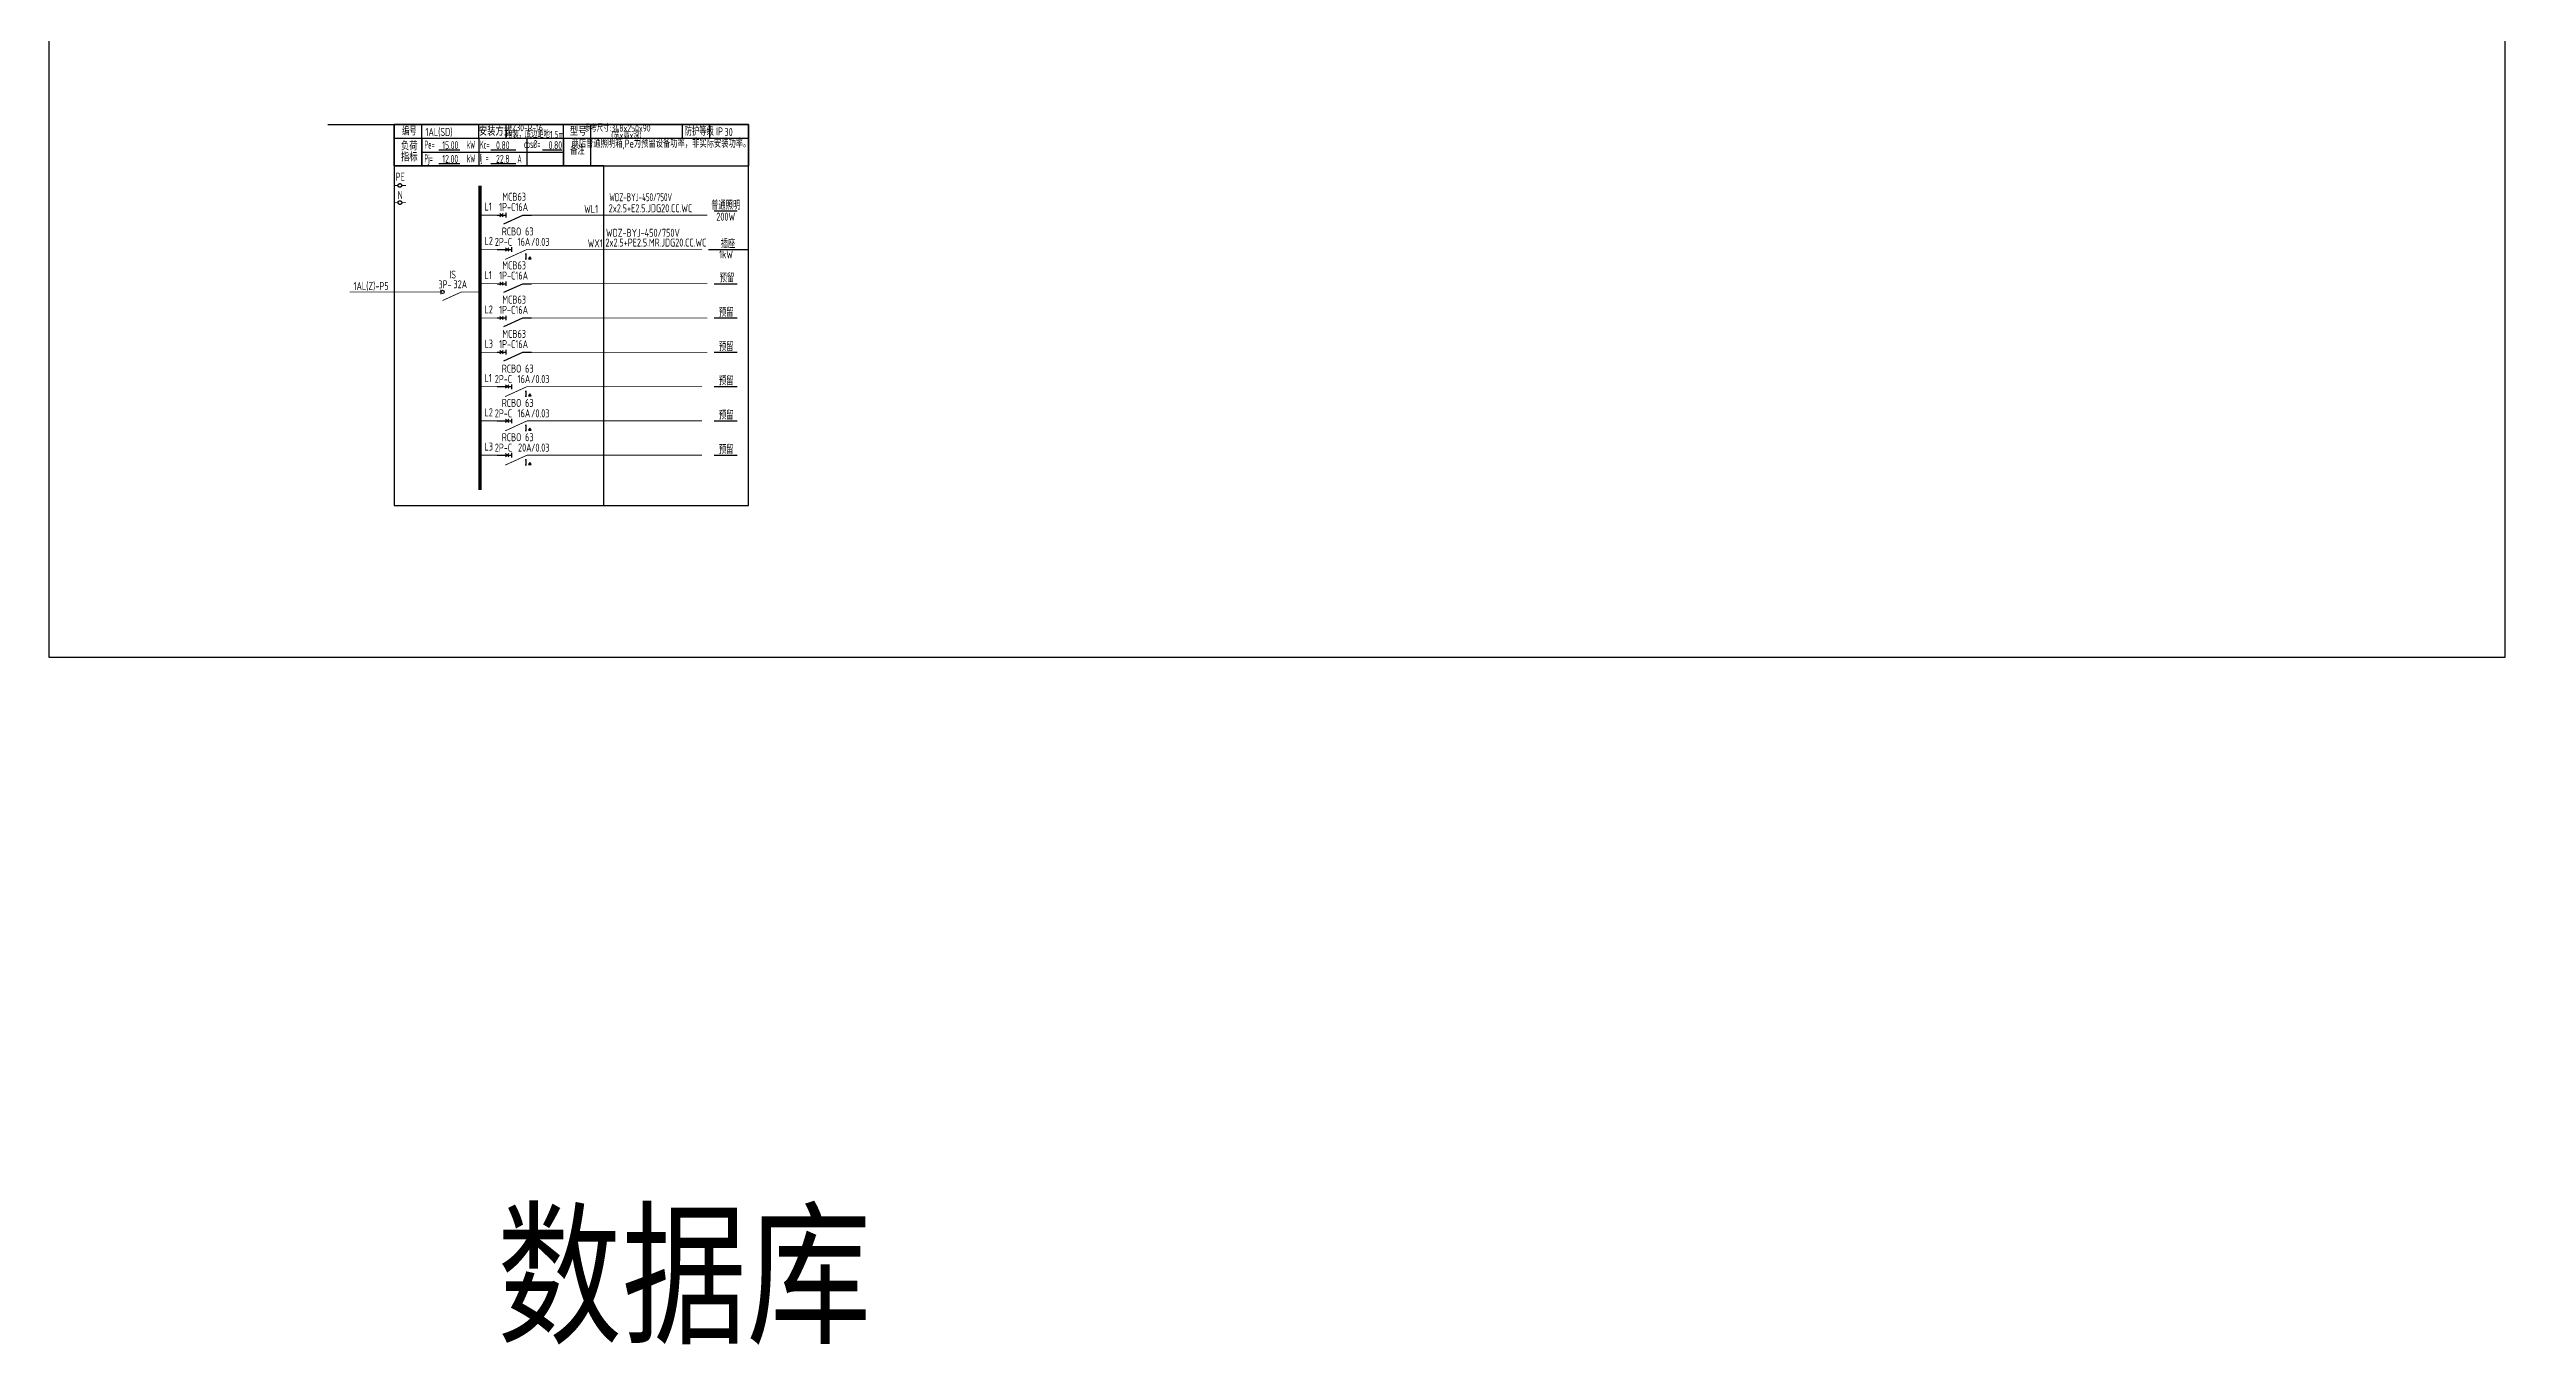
# Model space of a CAD drawing. Header units: millimetres. Extents: x -84100 to 597295, y 0 to 572785.
# Drawn here: x 197133 to 304560, y 145938 to 202616 of the extents above; entities that cross this region are included whole.
import ezdxf
from ezdxf.enums import TextEntityAlignment as Align

# ---------------------------------------------------------------- set-up
doc = ezdxf.new("R2010")
doc.units = ezdxf.units.MM
doc.header["$LTSCALE"] = 1000
doc.linetypes.add('CENTER2', pattern=[1.125, 0.75, -0.125, 0.125, -0.125])
doc.layers.add('D-定位', color=4, linetype='Continuous', plot=False)
for name, color, linetype in [('D电气数据', 192, 'Continuous'), ('SYS_元件_E', 3, 'Continuous'), ('SYS_框图及表格_E', 7, 'Continuous'), ('SYS_系统标注_E', 7, 'Continuous'), ('SYS_说明_E', 7, 'Continuous'), ('WIRE-照明', 1, 'Continuous'), ('WIRE-系统', 4, 'Continuous'), ('配电箱容量', 2, 'Continuous')]:
    doc.layers.add(name, color=color, linetype=linetype)
doc.styles.add('_TEL_DIM', font='TSSDENG', dxfattribs={"width": 0.6, "height": 3.5, "bigfont": 'TSSDCHN'})
doc.styles.add('ICDA-STYLE1', font='TSSDENG.shx', dxfattribs={"width": 0.7, "bigfont": 'TSSDCHN.shx'})
doc.styles.add('ICDA-STYLE2', font='simhei.ttf', dxfattribs={"width": 0.8})
doc.styles.get("Standard").update_dxf_attribs({"font": 'tssdeng.shx', "bigfont": 'tssdchn.shx'})

# ---------------------------------------------------------------- blocks, each defined once
blk = doc.blocks.new('配电箱表头')
at = {"color": 3}
for p, q in [((-18400, 1800), (0, 1800)), ((-15500, 0), (-15500, 1800)), ((-15500, 1200), (0, 1200)), ((-14300, 0), (-14300, 1800)), ((-11800, 1200), (-11800, 1800)), ((-10600, 1200), (-10600, 1800)), ((-8100, 0), (-8100, 1800)), ((-6900, 0), (-6900, 1800)), ((-2899, 1200), (-2899, 1800)), ((-1699, 1200), (-1699, 1800)), ((0, 1800), (0, 0)), ((-15500, 0), (0, 0)), ((-13546, 698), (-12634, 698)), ((-13546, 98), (-12634, 98)), ((-11279, 698), (-10184, 698)), ((-11279, 98), (-10186, 98)), ((-9013, 698), (-8170, 698))]:
    blk.add_line(p, q, dxfattribs=at)
at = {"color": 3, "style": '_TEL_DIM'}
for s, width, p in [('编号', 0.7, (-15159, 1328)), ('Pe=', 0.5, (-14182, 748)), ('kW', 0.5, (-12328, 748)), ('安装方式', 0.8, (-11800, 1318)), ('Kc=', 0.5, (-11757, 747)), ('cos%%C=', 0.5, (-9824, 773)), ('型号', 0.8, (-7823, 1318)), ('防护等级', 0.7, (-2796, 1318)), ('IP', 0.7, (-1422, 1328)), ('指标', 0.8, (-15208, 192)), ('负荷', 0.8, (-15208, 678)), ('Pj=', 0.5, (-14182, 144)), ('kW', 0.5, (-12324, 144)), ('Ij =', 0.5, (-11767, 177)), ('A', 0.5, (-10112, 135)), ('备注', 0.7, (-7805, 491))]:
    blk.add_text(s, height=350, dxfattribs=dict(at, width=width)).set_placement(p)
blk = doc.blocks.new('*T72')
at = {"layer": '配电箱容量', "color": 0, "linetype": 'ByBlock', "lineweight": -2, "transparency": 16777216}
for p, q in [((0, 0), (6200, 0)), ((0, 0), (0, -1200)), ((2500, 0), (2500, -1200)), ((4593, 0), (4593, -1200)), ((6200, 0), (6200, -1200)), ((0, -600), (6200, -600)), ((0, -1200), (6200, -1200))]:
    blk.add_line(p, q, dxfattribs=at)
at = {"layer": '配电箱容量', "transparency": 16777216, "char_height": 350, "style": 'ICDA-STYLE1'}
for s, insert, width, attachment_point in [('{\\W0.6;15.00', (1250, -300), 2380.22, 5), ('{\\W0.6;\\C210;12.00}', (1250, -900), 2380.22, 5), ('{\\W0.6;0.80', (3547, -300), 1973.22, 5), ('{\\W0.6;\\C210;22.8}', (3547, -900), 1973.22, 5), ('{\\W0.6;0.80', (6140, -300), 1487, 6)]:
    blk.add_mtext(s, dxfattribs=dict(at, insert=insert, width=width, attachment_point=attachment_point))
blk = doc.blocks.new('$element$00000823')
for p, q in [((0, 0), (0, -0.25)), ((-0.25, -0.2), (0, -0.75)), ((0.067, -0.25), (-0.067, -0.25)), ((-0.047, -0.177), (0.047, -0.083)), ((0.047, -0.177), (-0.047, -0.083)), ((0, -0.75), (0, -1))]:
    blk.add_line(p, q)
at = {"const_width": 0.0233}
for points in [[(0, 0), (0, -0.25)], [(0, -1), (0, -0.75), (-0.25, -0.2)], [(-0.067, -0.25), (0.067, -0.25)], [(-0.047, -0.083), (0.047, -0.177)], [(-0.047, -0.177), (0.047, -0.083)]]:
    blk.add_lwpolyline(points, dxfattribs=at)
at = {"color": 7, "style": '_TEL_DIM', "flags": 1}
blk.add_attdef('S', text='', height=0.00000667, dxfattribs=at).set_placement((0, 0), align=Align.MIDDLE_CENTER)
blk = doc.blocks.new('DSFGHRTHRTJ')
at = {"layer": 'SYS_系统标注_E', "color": 0}
blk.add_line((10250, 184), (11250, 184), dxfattribs=at)
at = {"layer": 'WIRE-系统', "color": 7, "const_width": 35}
for points in [[(0, 0), (750, 0)], [(2250, 0), (9946, 0)]]:
    blk.add_lwpolyline(points, dxfattribs=at)
at = {"layer": 'SYS_元件_E', "xscale": 1500, "yscale": 1500, "zscale": 1500, "rotation": 90}
blk.add_blockref('$element$00000823', (750, 0), dxfattribs=at)
at = {"layer": 'SYS_系统标注_E', "color": 0, "style": 'ICDA-STYLE1', "width": 0.7}
for s, p in [('1P-C16A', (1470, 181)), ('MCB63', (1495, 628)), ('普通照明', (10750, 244))]:
    blk.add_text(s, height=350, dxfattribs=at).set_placement(p, align=Align.CENTER)
blk.add_text('2x2.5+E2.5.JDG20.CC.WC', height=350, dxfattribs=at).set_placement((5631, 124))
at = {"layer": 'SYS_系统标注_E', "color": 0, "style": 'ICDA-STYLE1', "width": 0.617726}
blk.add_text('WDZ-BYJ-450/750V', height=350, dxfattribs=at).set_placement((5657, 609), (8401, 609), align=Align.FIT)
blk = doc.blocks.new('*U55')
at = {"layer": 'SYS_说明_E', "style": 'ICDA-STYLE1', "width": 0.7}
blk.add_text('32A', height=350, dxfattribs=at).set_placement((558, 111))
blk = doc.blocks.new('$element$00000523')
at = {"const_width": 0.0233}
for points in [[(0, 0), (0, -0.15)], [(0, -1), (0, -0.75), (-0.25, -0.2)], [(-0.067, -0.15), (0.067, -0.15)]]:
    blk.add_lwpolyline(points, dxfattribs=at)
blk.add_circle((0, -0.2), 0.05)
at = {"flags": 9}
blk.add_attdef('S', (0, 0), '', height=0.00000667, dxfattribs=at)
blk = doc.blocks.new('D-国标隔离开关')
at = {"layer": 'SYS_元件_E', "xscale": 1500, "yscale": 1500, "zscale": 1500, "rotation": 90}
blk.add_blockref('$element$00000523', (0, 0), dxfattribs=at)
at = {"layer": 'SYS_说明_E', "style": 'ICDA-STYLE1', "width": 0.7}
for s, p in [('3P-', (405, 155)), ('IS', (741, 586))]:
    blk.add_text(s, height=350, rotation=359.99969, dxfattribs=at).set_placement(p, align=Align.CENTER)
blk = doc.blocks.new('*U71')
at = {"layer": 'SYS_说明_E', "style": 'ICDA-STYLE1', "width": 0.7}
blk.add_text('16A', height=350, dxfattribs=at).set_placement((539, 111))
blk = doc.blocks.new('$element$00000825')
for p, q in [((0, 0.223), (0, -0.193)), ((-0.279, -0.597), (-0.279, -0.634)), ((-0.13, -0.615), (-0.279, -0.615)), ((-0.214, -0.733), (-0.272, -0.696)), ((-0.272, -0.696), (-0.272, -0.771)), ((-0.13, -0.597), (-0.13, -0.634)), ((0.063, -0.193), (-0.071, -0.193)), ((0.047, -0.021), (-0.047, -0.116)), ((-0.047, -0.021), (0.047, -0.116)), ((-0.272, -0.771), (-0.214, -0.733))]:
    blk.add_line(p, q)
at = {"const_width": 0.0233}
for points in [[(-0.292, -0.011), (0, -0.652), (0, -0.944)], [(0, 0.223), (0, -0.193)], [(-0.071, -0.193), (0.063, -0.193)], [(0.047, -0.021), (-0.047, -0.116)], [(-0.047, -0.021), (0.047, -0.116)]]:
    blk.add_lwpolyline(points, dxfattribs=at)
at = {"color": 7, "style": '_TEL_DIM', "flags": 1}
blk.add_attdef('S', text='', height=0.00000667, dxfattribs=at).set_placement((0, 0.207), align=Align.MIDDLE_CENTER)
blk = doc.blocks.new('*U68')
at = {"layer": 'SYS_元件_E', "xscale": 1500, "yscale": 1500, "zscale": 1500, "rotation": 90}
blk.add_blockref('$element$00000825', (334, 0), dxfattribs=at)
at = {"layer": 'SYS_说明_E', "style": 'ICDA-STYLE1', "width": 0.7}
for s, p in [('2P-C     /0.03', (1095, 154)), ('RCBO 63', (901, 610))]:
    blk.add_text(s, height=350, dxfattribs=at).set_placement(p, align=Align.CENTER)
blk = doc.blocks.new('*U69')
at = {"layer": 'SYS_说明_E', "style": 'ICDA-STYLE1', "width": 0.7}
blk.add_text('16A', height=350, dxfattribs=at).set_placement((539, 111))
blk = doc.blocks.new('*U70')
at = {"layer": 'SYS_说明_E', "style": 'ICDA-STYLE1', "width": 0.7}
blk.add_text('16A', height=350, dxfattribs=at).set_placement((539, 111))
blk = doc.blocks.new('*U54')
at = {"layer": 'SYS_说明_E', "style": 'ICDA-STYLE1', "width": 0.7}
blk.add_text('20A', height=350, dxfattribs=at).set_placement((558, 111))

msp = doc.modelspace()

# ---------------------------------------------------------------- linework, layer by layer
at = {"layer": 'D-定位'}
msp.add_lwpolyline([(197133.4, 259293.3), (304560.3, 259293.3), (304560.3, 176007.6), (197133.4, 176007.6)], close=True, dxfattribs=at)
at = {"layer": 'D电气数据', "color": 175}
for points in [[(227732.7, 199314), (212232.7, 199314), (212232.7, 182652), (227732.7, 182652)], [(221398.1, 182652), (221398.1, 197514), (212232.7, 197514), (212232.7, 182652)]]:
    msp.add_lwpolyline(points, close=True, dxfattribs=at)
at = {"layer": 'SYS_框图及表格_E', "color": 7, "const_width": 35}
for points in [[(215981.5, 193855.5), (216731.5, 193855.5)], [(218231.5, 193855.5), (225695, 193855.5)], [(215981.5, 192355.5), (216731.5, 192355.5)], [(218231.5, 192355.5), (225927.3, 192355.5)], [(210279.5, 191994.7), (214046.1, 191994.7)], [(215981.5, 190855.5), (216731.5, 190855.5)], [(218231.5, 190855.5), (225927.3, 190855.5)], [(215981.5, 189355.5), (216731.5, 189355.5)], [(218231.5, 189355.5), (225927.3, 189355.5)], [(215981.5, 187855.5), (216731.5, 187855.5)], [(218231.5, 187855.5), (225695, 187855.5)], [(215981.5, 186355.5), (216731.5, 186355.5)], [(218231.5, 186355.5), (225695, 186355.5)], [(215981.5, 184855.5), (216731.5, 184855.5)], [(218231.5, 184855.5), (225695, 184855.5)]]:
    msp.add_lwpolyline(points, dxfattribs=at)
at = {"layer": 'SYS_系统标注_E', "color": 0}
for p, q in [((225972, 193855.5), (227704, 193855.5)), ((226231.7, 192355.5), (227231.7, 192355.5)), ((226231.7, 190855.5), (227231.7, 190855.5)), ((226231.7, 189355.5), (227231.7, 189355.5)), ((226231.7, 187855.5), (227231.7, 187855.5)), ((226231.7, 186355.5), (227231.7, 186355.5)), ((226231.7, 184855.5), (227231.7, 184855.5))]:
    msp.add_line(p, q, dxfattribs=at)
at = {"layer": 'SYS_说明_E', "color": 2, "linetype": 'CENTER2'}
for centre in [(212477.8, 196652.6), (212477.8, 195902.6)]:
    msp.add_circle(centre, 80.1, dxfattribs=at)
at = {"layer": 'WIRE-照明', "color": 7, "linetype": 'ByBlock', "const_width": 35}
for points in [[(212397.8, 196652.6), (212232.7, 196652.6)], [(212743.6, 196652.6), (212563.5, 196652.6)], [(212397.8, 195902.6), (212232.7, 195902.6)], [(212743.6, 195902.6), (212563.5, 195902.6)]]:
    msp.add_lwpolyline(points, dxfattribs=at)
at = {"layer": 'WIRE-照明', "linetype": 'ByBlock', "const_width": 150}
msp.add_lwpolyline([(215981.5, 196640.4), (215981.5, 183336.2)], dxfattribs=at)
at = {"layer": 'WIRE-照明', "color": 0, "const_width": 35}
msp.add_lwpolyline([(215546.1, 191994.7), (215981.5, 191994.7)], dxfattribs=at)

# ---------------------------------------------------------------- block references
msp.add_blockref('*T72', (213432.7, 198714))
at = {"layer": 'SYS_元件_E'}
for name, p in [('*U68', (216731.5, 193855.5)), ('*U71', (217087.9, 193902.6)), ('D-国标隔离开关', (214046.1, 191994.7)), ('*U55', (214262.9, 192046.1, 41.4)), ('*U68', (216731.5, 187855.5)), ('*U69', (217087.9, 187902.6)), ('*U68', (216731.5, 186355.5)), ('*U70', (217087.9, 186402.6)), ('*U68', (216731.5, 184855.5)), ('*U54', (217087.9, 184902.6))]:
    msp.add_blockref(name, p, dxfattribs=at)
at = {"layer": 'SYS_元件_E', "xscale": 1500.000000000001, "yscale": 1500.000000000001, "zscale": 1500.000000000001, "rotation": 90}
for p in [(216731.5, 192355.5), (216731.5, 190855.5), (216731.5, 189355.5)]:
    msp.add_blockref('$element$00000823', p, dxfattribs=at)
at = {"layer": 'SYS_框图及表格_E'}
msp.add_blockref('DSFGHRTHRTJ', (215981.5, 195355.5), dxfattribs=at)
at = {"layer": 'SYS_说明_E', "color": 0}
msp.add_blockref('配电箱表头', (227732.7, 197514), dxfattribs=at)

# ---------------------------------------------------------------- texts
at = {"layer": 'D-定位', "style": 'ICDA-STYLE2', "width": 0.8}
msp.add_text('数据库', height=5000, dxfattribs=at).set_placement((216732.5, 146517.8))
at = {"layer": 'SYS_系统标注_E', "color": 2, "style": 'ICDA-STYLE1', "width": 0.7}
msp.add_text('1AL(SD)', height=350, dxfattribs=at).set_placement((213598.8, 198816.7))
at = {"layer": 'SYS_系统标注_E', "color": 0, "style": 'ICDA-STYLE1', "width": 0.7}
for s, height, p in [('暗装，底边距地1.5m', 300, (217129.6, 198736.3)), ('PZ30-R-16', 300, (217176.3, 199023.3)), ('30', 350, (226676.2, 198816.7)), ('L1', 350, (216179, 195555.1)), ('WL1 ', 350, (220539.3, 195447)), ('WDZ-BYJ-450/750V', 350, (221494.1, 194406.9)), ('2x2.5+PE2.5.MR.JDG20.CC.WC', 350, (221467.4, 193979.5)), ('1kW', 350, (226439.3, 193459.4)), ('L1', 350, (216179, 192555.1)), ('L1', 350, (216179, 188055.1))]:
    msp.add_text(s, height=height, dxfattribs=at).set_placement(p)
for s, p in [('商店普通照明箱,Pe为预留设备功率，非实际安装功率。', (223899, 198308.2)), ('200W', (226731.7, 195111.2)), ('插座', (226831.1, 193916)), ('1AL(Z)-P5', (211219.2, 192079.7)), ('1P-C16A', (217451.1, 192536.5)), ('MCB63', (217476.7, 192983.1)), ('预留', (226785.4, 192416)), ('1P-C16A', (217451.1, 191036.5)), ('MCB63', (217476.7, 191483.1)), ('预留', (226751.4, 190916)), ('MCB63', (217476.7, 189983.1)), ('1P-C16A', (217451.1, 189536.5)), ('预留', (226751.4, 189416)), ('预留', (226751.4, 187916)), ('预留', (226751.4, 186416)), ('预留', (226751.4, 184916))]:
    msp.add_text(s, height=350, dxfattribs=at).set_placement(p, align=Align.CENTER)
at = {"layer": 'SYS_系统标注_E', "color": 2, "style": 'ICDA-STYLE1', "width": 0.7}
for s, p in [('PE', (212492.2, 196858.7)), ('N', (212492.2, 196058.3))]:
    msp.add_text(s, height=350, dxfattribs=at).set_placement(p, align=Align.CENTER)
at = {"layer": 'SYS_系统标注_E', "style": 'ICDA-STYLE1', "width": 0.7}
for s, p in [('L2', (216179, 194055.1)), ('WX1', (220694.2, 193947)), ('L2', (216179, 191055.1)), ('L3', (216179, 189555.1)), ('L2', (216179, 186555.1)), ('L3', (216179, 185055.1))]:
    msp.add_text(s, height=350, dxfattribs=at).set_placement(p)
at = {"layer": 'SYS_说明_E', "color": 2, "style": 'ICDA-STYLE1', "width": 0.7}
for s, p in [('参考尺寸:348x250x90', (223444.5, 199007.1)), ('(宽x高x深)', (223053.5, 198693.8))]:
    msp.add_text(s, height=300, dxfattribs=at).set_placement(p, align=Align.RIGHT)

doc.saveas('drawing.dxf')
